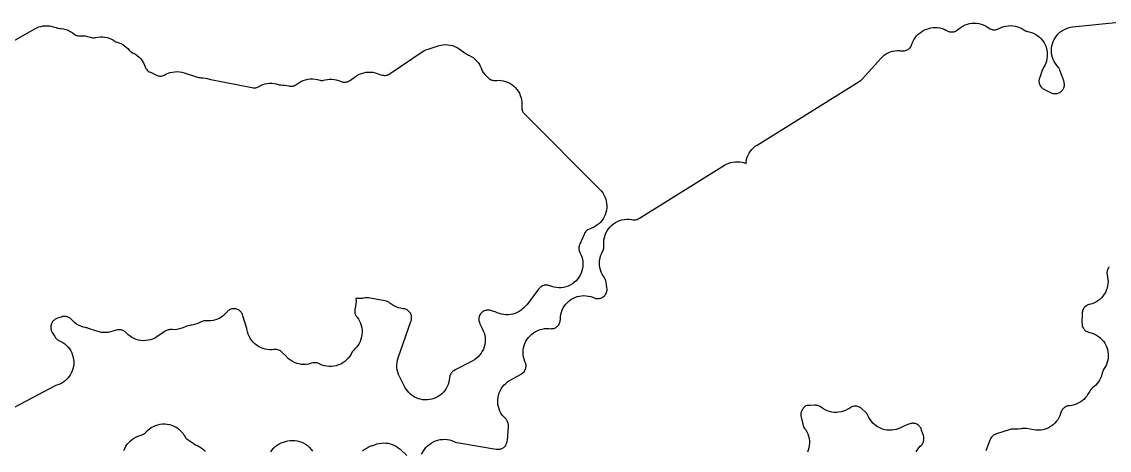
# Model space of a CAD drawing. Header units: metres. Extents: x 0 to 400, y 0 to 202.
# Drawn here: x 346.15 to 375.91, y 112.06 to 123.79 of the extents above; entities that cross this region are included whole.
import ezdxf

# ---------------------------------------------------------------- set-up
doc = ezdxf.new("R2010")
doc.units = ezdxf.units.M

msp = doc.modelspace()

# ---------------------------------------------------------------- linework, layer by layer
for points in [[(344.911, 122.6926), (346.502, 123.5956), (346.557, 123.6226), (346.615, 123.6456), (346.674, 123.6626), (346.734, 123.6736), (346.796, 123.6786), (346.857, 123.6786), (346.919, 123.6726), (346.979, 123.6606), (347.038, 123.6426), (347.084, 123.6266), (347.12, 123.6156), (347.146, 123.6116), (347.189, 123.6076), (347.223, 123.6056), (347.289, 123.5946), (347.353, 123.5786), (347.415, 123.5556), (347.474, 123.5256), (347.53, 123.4906), (347.575, 123.4556), (347.582, 123.4496), (347.6, 123.4376), (347.624, 123.4236), (347.645, 123.4146), (347.667, 123.4076), (347.693, 123.4016), (347.718, 123.3996), (347.741, 123.3986), (347.747, 123.3996), (347.815, 123.4026), (347.883, 123.3986), (347.95, 123.3876), (348.015, 123.3696), (348.028, 123.3646), (348.055, 123.3566), (348.08, 123.3526), (348.105, 123.3506), (348.13, 123.3506), (348.154, 123.3536), (348.176, 123.3586), (348.237, 123.3696), (348.299, 123.3746), (348.361, 123.3736), (348.423, 123.3666), (348.484, 123.3536), (348.543, 123.3346), (348.6, 123.3106), (348.655, 123.2806), (348.703, 123.2516), (348.725, 123.2416), (348.746, 123.2336), (348.759, 123.2296), (348.802, 123.2156), (348.857, 123.1926), (348.909, 123.1656), (348.959, 123.1336), (349.005, 123.0966), (349.048, 123.0556), (349.087, 123.0116), (349.09, 123.0086), (349.106, 122.9906), (349.124, 122.9756), (349.145, 122.9606), (349.179, 122.9416), (349.198, 122.9326), (349.255, 122.8996), (349.309, 122.8616), (349.358, 122.8186), (349.403, 122.7706), (349.443, 122.7186), (349.477, 122.6626), (349.506, 122.6026), (349.523, 122.5556), (349.534, 122.5306), (349.546, 122.5086), (349.561, 122.4866), (349.577, 122.4656), (349.591, 122.4516), (349.61, 122.4366), (349.632, 122.4216), (349.666, 122.4036), (349.815, 122.3326), (349.853, 122.3176), (349.876, 122.3106), (349.901, 122.3056), (349.927, 122.3026), (349.95, 122.3026), (349.976, 122.3056), (350.001, 122.3106), (350.022, 122.3166), (350.048, 122.3276), (350.091, 122.3496), (350.15, 122.3766), (350.211, 122.3976), (350.274, 122.4126), (350.338, 122.4216), (350.402, 122.4236), (350.467, 122.4196), (350.53, 122.4086), (350.592, 122.3916), (350.958, 122.2716), (350.995, 122.2616), (351.02, 122.2576), (351.044, 122.2556), (351.045, 122.2556), (351.105, 122.2546), (351.165, 122.2476), (351.224, 122.2356), (351.281, 122.2176), (351.282, 122.2176), (351.321, 122.2076), (352.441, 121.9866), (352.48, 121.9806), (352.505, 121.9796), (352.53, 121.9806), (352.554, 121.9836), (352.577, 121.9896), (352.6, 121.9976), (352.623, 122.0086), (352.633, 122.0146), (352.688, 122.0436), (352.745, 122.0676), (352.805, 122.0856), (352.866, 122.0986), (352.928, 122.1046), (352.99, 122.1046), (353.052, 122.0996), (353.113, 122.0886), (353.173, 122.0706), (353.188, 122.0656), (353.211, 122.0606), (353.236, 122.0576), (353.283, 122.0556), (353.298, 122.0556), (353.298, 122.0546), (353.342, 122.0526), (353.4, 122.0446), (353.458, 122.0316), (353.483, 122.0266), (353.509, 122.0246), (353.532, 122.0246), (353.558, 122.0276), (353.582, 122.0316), (353.602, 122.0376), (353.626, 122.0476), (353.647, 122.0586), (353.667, 122.0716), (353.677, 122.0806), (353.731, 122.1186), (353.788, 122.1526), (353.849, 122.1796), (353.911, 122.2006), (353.976, 122.2146), (354.042, 122.2226), (354.108, 122.2236), (354.174, 122.2176), (354.239, 122.2046), (354.265, 122.1966), (354.312, 122.1856), (354.336, 122.1816), (354.358, 122.1806), (354.383, 122.1816), (354.408, 122.1856), (354.454, 122.1966), (354.513, 122.2076), (354.573, 122.2136), (354.634, 122.2136), (354.694, 122.2086), (354.753, 122.1976), (354.812, 122.1816), (354.868, 122.1596), (354.89, 122.1496), (354.913, 122.1426), (354.938, 122.1366), (354.963, 122.1336), (354.986, 122.1336), (355.012, 122.1356), (355.037, 122.1396), (355.059, 122.1456), (355.079, 122.1536), (355.104, 122.1666), (355.141, 122.1896), (355.284, 122.2916), (355.336, 122.3246), (355.392, 122.3526), (355.449, 122.3756), (355.509, 122.3926), (355.569, 122.4046), (355.631, 122.4096), (355.693, 122.4096), (355.755, 122.4036), (355.815, 122.3916), (355.875, 122.3736), (355.976, 122.3376), (356.018, 122.3256), (356.043, 122.3216), (356.066, 122.3196), (356.093, 122.3206), (356.122, 122.3236), (356.147, 122.3296), (356.168, 122.3376), (356.192, 122.3486), (356.229, 122.3716), (357.103, 122.9616), (357.155, 122.9936), (357.21, 123.0196), (357.266, 123.0406), (357.547, 123.1316), (357.612, 123.1496), (357.677, 123.1596), (357.743, 123.1636), (357.81, 123.1606), (357.875, 123.1506), (357.94, 123.1346), (358.002, 123.1116), (358.062, 123.0816), (358.118, 123.0466), (358.314, 122.9096), (358.347, 122.8896), (358.378, 122.8746), (358.387, 122.8706), (358.445, 122.8406), (358.5, 122.8056), (358.551, 122.7646), (358.597, 122.7186), (358.639, 122.6686), (358.676, 122.6146), (358.706, 122.5576), (358.731, 122.4976), (358.751, 122.4426), (358.76, 122.4246), (358.774, 122.3996), (358.789, 122.3796), (358.814, 122.3536), (358.902, 122.2656), (358.934, 122.2376), (358.952, 122.2236), (358.974, 122.2106), (358.997, 122.1996), (359.016, 122.1926), (359.041, 122.1866), (359.069, 122.1826), (359.093, 122.1816), (359.128, 122.1826), (359.146, 122.1836), (359.193, 122.1856), (359.257, 122.1816), (359.321, 122.1716), (359.383, 122.1556), (359.444, 122.1326), (359.502, 122.1036), (359.557, 122.0696), (359.608, 122.0306), (359.655, 121.9866), (359.697, 121.9376), (359.734, 121.8846), (359.766, 121.8286), (359.792, 121.7696), (359.812, 121.7076), (359.826, 121.6446), (359.834, 121.5806), (359.835, 121.5166), (359.831, 121.4686), (359.83, 121.4366), (359.831, 121.4166), (359.835, 121.3926), (359.842, 121.3666), (359.851, 121.3446), (359.86, 121.3236), (359.873, 121.3026), (359.889, 121.2816), (359.914, 121.2546), (361.969, 119.1976), (362.011, 119.1516), (362.048, 119.1016), (362.081, 119.0486), (362.108, 118.9926), (362.129, 118.9336), (362.145, 118.8736), (362.155, 118.8116), (362.159, 118.7496), (362.157, 118.6876), (362.149, 118.6256), (362.135, 118.5656), (362.115, 118.5056), (362.09, 118.4486), (362.06, 118.3946), (362.024, 118.3436), (361.984, 118.2966), (361.939, 118.2526), (361.89, 118.2146), (361.838, 118.1806), (361.783, 118.1516), (361.725, 118.1276), (361.678, 118.1116), (361.656, 118.1016), (361.634, 118.0876), (361.616, 118.0746), (361.598, 118.0596), (361.582, 118.0416), (361.566, 118.0206), (361.553, 117.9996), (361.537, 117.9666), (361.421, 117.7006), (361.406, 117.6616), (361.401, 117.6426), (361.397, 117.6176), (361.395, 117.5906), (361.395, 117.5686), (361.398, 117.5456), (361.403, 117.5216), (361.411, 117.4976), (361.418, 117.4796), (361.423, 117.4706), (361.452, 117.4126), (361.475, 117.3526), (361.492, 117.2896), (361.503, 117.2256), (361.507, 117.1606), (361.505, 117.0966), (361.496, 117.0316), (361.48, 116.9686), (361.459, 116.9076), (361.432, 116.8486), (361.398, 116.7936), (361.36, 116.7416), (361.316, 116.6936), (361.268, 116.6496), (361.216, 116.6116), (361.16, 116.5786), (361.101, 116.5516), (361.04, 116.5306), (360.977, 116.5156), (360.912, 116.5066), (360.847, 116.5046), (360.783, 116.5086), (360.719, 116.5196), (360.656, 116.5376), (360.596, 116.5606), (360.595, 116.5606), (360.57, 116.5696), (360.548, 116.5746), (360.519, 116.5776), (360.493, 116.5786), (360.472, 116.5766), (360.445, 116.5726), (360.423, 116.5666), (360.398, 116.5566), (360.374, 116.5436), (360.357, 116.5326), (360.335, 116.5146), (360.316, 116.4966), (360.291, 116.4666), (359.976, 116.0466), (359.937, 115.9986), (359.892, 115.9546), (359.844, 115.9156), (359.813, 115.8926), (359.761, 115.8576), (359.706, 115.8276), (359.649, 115.8036), (359.589, 115.7856), (359.528, 115.7726), (359.466, 115.7656), (359.403, 115.7646), (359.341, 115.7706), (359.279, 115.7816), (359.219, 115.7986), (359.161, 115.8216), (359.143, 115.8306), (359.106, 115.8466), (359.066, 115.8596), (358.988, 115.8806), (358.948, 115.8896), (358.924, 115.8916), (358.897, 115.8926), (358.87, 115.8906), (358.847, 115.8856), (358.826, 115.8796), (358.802, 115.8696), (358.777, 115.8576), (358.758, 115.8446), (358.74, 115.8296), (358.722, 115.8126), (358.704, 115.7906), (358.691, 115.7716), (358.679, 115.7476), (358.668, 115.7226), (358.662, 115.7016), (358.657, 115.6796), (358.655, 115.6526), (358.655, 115.6276), (358.658, 115.6046), (358.663, 115.5786), (358.671, 115.5546), (358.687, 115.5166), (358.747, 115.3936), (358.75, 115.3876), (358.778, 115.3296), (358.8, 115.2686), (358.817, 115.2066), (358.827, 115.1426), (358.83, 115.0776), (358.827, 115.0126), (358.818, 114.9486), (358.802, 114.8866), (358.78, 114.8256), (358.752, 114.7666), (358.718, 114.7116), (358.679, 114.6596), (358.635, 114.6126), (358.587, 114.5696), (358.534, 114.5316), (358.478, 114.4996), (358.005, 114.2556), (357.968, 114.2346), (357.948, 114.2206), (357.931, 114.2056), (357.915, 114.1876), (357.902, 114.1706), (357.886, 114.1456), (357.874, 114.1226), (357.867, 114.1036), (357.86, 114.0776), (357.857, 114.0576), (357.856, 114.0436), (357.849, 113.9816), (357.836, 113.9206), (357.818, 113.8606), (357.794, 113.8026), (357.764, 113.7476), (357.729, 113.6956), (357.689, 113.6476), (357.645, 113.6036), (357.597, 113.5636), (357.545, 113.5286), (357.49, 113.4986), (357.432, 113.4746), (357.372, 113.4556), (357.311, 113.4426), (357.249, 113.4356), (357.186, 113.4346), (357.124, 113.4406), (357.063, 113.4516), (357.002, 113.4686), (356.944, 113.4916), (356.888, 113.5196), (356.835, 113.5536), (356.786, 113.5916), (356.741, 113.6346), (356.7, 113.6816), (356.663, 113.7326), (356.632, 113.7876), (356.485, 114.0746), (356.458, 114.1336), (356.438, 114.1956), (356.423, 114.2596), (356.416, 114.3246), (356.414, 114.3906), (356.42, 114.4556), (356.432, 114.5196), (356.45, 114.5826), (356.799, 115.5846), (356.81, 115.6216), (356.814, 115.6446), (356.817, 115.6726), (356.817, 115.6966), (356.815, 115.7166), (356.809, 115.7436), (356.802, 115.7666), (356.793, 115.7886), (356.782, 115.8106), (356.768, 115.8296), (356.752, 115.8506), (356.734, 115.8676), (356.714, 115.8846), (356.697, 115.8966), (356.678, 115.9066), (356.652, 115.9176), (356.628, 115.9246), (356.606, 115.9296), (356.581, 115.9316), (356.516, 115.9426), (356.452, 115.9586), (356.391, 115.9816), (356.331, 116.0116), (356.276, 116.0466), (356.224, 116.0866), (356.215, 116.0946), (356.194, 116.1096), (356.174, 116.1206), (356.15, 116.1316), (356.126, 116.1396), (356.085, 116.1486), (355.636, 116.2266), (355.595, 116.2316), (355.574, 116.2316), (355.548, 116.2296), (355.488, 116.2186), (355.46, 116.2136), (355.397, 116.2076), (355.333, 116.2076), (355.288, 116.2116), (355.292, 116.1886), (355.295, 116.1266), (355.292, 116.0636), (355.284, 116.0016), (355.269, 115.9406), (355.267, 115.9326), (355.261, 115.9046), (355.259, 115.8816), (355.258, 115.8566), (355.26, 115.8306), (355.264, 115.8096), (355.271, 115.7856), (355.28, 115.7616), (355.29, 115.7416), (355.302, 115.7236), (355.322, 115.6976), (355.359, 115.6466), (355.391, 115.5916), (355.417, 115.5336), (355.437, 115.4736), (355.452, 115.4116), (355.46, 115.3486), (355.462, 115.2846), (355.458, 115.2216), (355.447, 115.1586), (355.431, 115.0976), (355.409, 115.0376), (355.38, 114.9806), (355.347, 114.9266), (355.308, 114.8766), (355.265, 114.8296), (355.224, 114.7906), (355.207, 114.7706), (355.193, 114.7516), (355.188, 114.7436), (355.181, 114.7306), (355.159, 114.6846), (355.124, 114.6286), (355.084, 114.5776), (355.039, 114.5296), (354.99, 114.4866), (354.936, 114.4496), (354.879, 114.4176), (354.819, 114.3916), (354.756, 114.3716), (354.692, 114.3586), (354.627, 114.3516), (354.561, 114.3516), (354.496, 114.3576), (354.432, 114.3706), (354.37, 114.3896), (354.309, 114.4156), (354.291, 114.4246), (354.254, 114.4406), (354.232, 114.4476), (354.211, 114.4516), (354.188, 114.4536), (354.161, 114.4546), (354.134, 114.4526), (354.112, 114.4486), (354.08, 114.4396), (354.053, 114.4306), (353.991, 114.4156), (353.927, 114.4066), (353.863, 114.4046), (353.799, 114.4086), (353.736, 114.4196), (353.674, 114.4356), (353.614, 114.4586), (353.556, 114.4876), (353.502, 114.5216), (353.451, 114.5606), (353.405, 114.6046), (353.39, 114.6196), (353.27, 114.7366), (353.242, 114.7636), (353.224, 114.7756), (353.2, 114.7896), (353.18, 114.7986), (353.155, 114.8076), (353.131, 114.8126), (353.107, 114.8156), (353.08, 114.8166), (353.039, 114.8136), (352.998, 114.8086), (352.934, 114.8076), (352.87, 114.8136), (352.806, 114.8256), (352.744, 114.8436), (352.684, 114.8676), (352.627, 114.8976), (352.573, 114.9326), (352.523, 114.9736), (352.477, 115.0186), (352.436, 115.0686), (352.4, 115.1226), (352.37, 115.1796), (352.345, 115.2386), (352.327, 115.3006), (352.32, 115.3386), (352.307, 115.3896), (352.2, 115.7386), (352.187, 115.7756), (352.176, 115.7996), (352.162, 115.8216), (352.148, 115.8406), (352.133, 115.8586), (352.115, 115.8746), (352.098, 115.8876), (352.077, 115.9006), (352.052, 115.9126), (352.031, 115.9206), (352.006, 115.9266), (351.981, 115.9316), (351.963, 115.9326), (351.936, 115.9316), (351.909, 115.9286), (351.888, 115.9246), (351.866, 115.9166), (351.843, 115.9066), (351.82, 115.8936), (351.8, 115.8806), (351.785, 115.8666), (351.768, 115.8496), (351.759, 115.8386), (351.717, 115.7906), (351.67, 115.7476), (351.619, 115.7086), (351.564, 115.6756), (351.507, 115.6476), (351.447, 115.6256), (351.385, 115.6096), (351.322, 115.5996), (351.258, 115.5956), (351.194, 115.5986), (351.18, 115.5996), (351.156, 115.5996), (351.133, 115.5966), (351.107, 115.5916), (351.083, 115.5836), (351.059, 115.5736), (351.023, 115.5536), (350.966, 115.5266), (350.906, 115.5046), (350.845, 115.4886), (350.782, 115.4786), (350.76, 115.4756), (350.736, 115.4706), (350.696, 115.4586), (350.523, 115.3966), (350.46, 115.3766), (350.394, 115.3636), (350.327, 115.3576), (350.261, 115.3586), (350.232, 115.3606), (350.204, 115.3596), (350.182, 115.3576), (350.156, 115.3506), (350.13, 115.3426), (350.111, 115.3336), (350.075, 115.3126), (349.842, 115.1616), (349.786, 115.1286), (349.727, 115.1016), (349.665, 115.0806), (349.602, 115.0666), (349.538, 115.0586), (349.473, 115.0566), (349.408, 115.0616), (349.344, 115.0726), (349.281, 115.0906), (349.221, 115.1146), (349.163, 115.1446), (349.109, 115.1796), (349.058, 115.2206), (349.012, 115.2666), (348.998, 115.2816), (348.978, 115.2996), (348.962, 115.3116), (348.94, 115.3246), (348.917, 115.3356), (348.894, 115.3436), (348.869, 115.3496), (348.846, 115.3536), (348.822, 115.3546), (348.798, 115.3536), (348.771, 115.3496), (348.732, 115.3406), (348.636, 115.3126), (348.575, 115.2946), (348.513, 115.2826), (348.45, 115.2766), (348.387, 115.2766), (348.325, 115.2826), (348.263, 115.2946), (348.202, 115.3136), (347.977, 115.3936), (347.94, 115.4046), (347.905, 115.4116), (347.889, 115.4136), (347.824, 115.4296), (347.761, 115.4506), (347.701, 115.4786), (347.644, 115.5126), (347.591, 115.5526), (347.542, 115.5976), (347.511, 115.6326), (347.488, 115.6546), (347.47, 115.6706), (347.45, 115.6836), (347.428, 115.6956), (347.405, 115.7056), (347.381, 115.7126), (347.359, 115.7176), (347.335, 115.7196), (347.306, 115.7206), (347.282, 115.7186), (347.262, 115.7146), (347.223, 115.7026), (347.124, 115.6696), (347.087, 115.6536), (347.063, 115.6416), (347.043, 115.6286), (347.024, 115.6136), (347.007, 115.5966), (346.991, 115.5776), (346.976, 115.5556), (346.965, 115.5356), (346.955, 115.5116), (346.948, 115.4886), (346.943, 115.4636), (346.94, 115.4376), (346.94, 115.4146), (346.942, 115.3886), (346.947, 115.3666), (346.954, 115.3436), (346.964, 115.3176), (346.983, 115.2816), (347.05, 115.1706), (347.073, 115.1356), (347.086, 115.1186), (347.105, 115.1006), (347.125, 115.0836), (347.144, 115.0716), (347.16, 115.0626), (347.165, 115.0606), (347.217, 115.0366), (347.272, 115.0046), (347.323, 114.9686), (347.371, 114.9266), (347.415, 114.8806), (347.453, 114.8306), (347.487, 114.7766), (347.515, 114.7206), (347.538, 114.6616), (347.555, 114.6006), (347.565, 114.5386), (347.57, 114.4746), (347.568, 114.4116), (347.56, 114.3486), (347.547, 114.2876), (347.527, 114.2276), (347.501, 114.1696), (347.47, 114.1146), (347.434, 114.0626), (347.393, 114.0146), (347.347, 113.9706), (347.298, 113.9316), (347.244, 113.8976), (347.188, 113.8686), (347.129, 113.8456), (347.077, 113.8276), (347.039, 113.8106), (345.934, 113.2226)], [(357.085, 111.9526), (357.17, 112.0756), (357.209, 112.1276), (357.254, 112.1746), (357.302, 112.2166), (357.355, 112.2546), (357.412, 112.2866), (357.471, 112.3126), (357.532, 112.3326), (357.595, 112.3466), (357.66, 112.3546), (357.724, 112.3556), (357.789, 112.3496), (357.852, 112.3386), (357.915, 112.3206), (357.975, 112.2956), (357.993, 112.2876), (358.014, 112.2806), (358.058, 112.2706), (359.129, 112.0896), (359.169, 112.0846), (359.191, 112.0846), (359.216, 112.0866), (359.241, 112.0906), (359.263, 112.0966), (359.285, 112.1056), (359.309, 112.1176), (359.331, 112.1316), (359.349, 112.1456), (359.365, 112.1616), (359.382, 112.1806), (359.396, 112.2006), (359.409, 112.2226), (359.418, 112.2446), (359.426, 112.2686), (359.432, 112.2956), (359.437, 112.3336), (359.465, 112.7036), (359.465, 112.7436), (359.464, 112.7696), (359.46, 112.7896), (359.454, 112.8136), (359.444, 112.8386), (359.434, 112.8606), (359.421, 112.8816), (359.409, 112.8966), (359.391, 112.9166), (359.383, 112.9236), (359.338, 112.9696), (359.298, 113.0186), (359.263, 113.0726), (359.234, 113.1296), (359.21, 113.1886), (359.192, 113.2496), (359.18, 113.3126), (359.174, 113.3766), (359.175, 113.4406), (359.182, 113.5036), (359.196, 113.5666), (359.215, 113.6276), (359.24, 113.6866), (359.271, 113.7416), (359.308, 113.7946), (359.349, 113.8436), (359.395, 113.8876), (359.445, 113.9276), (359.499, 113.9626), (359.811, 114.1416), (359.843, 114.1626), (359.867, 114.1816), (359.905, 114.2096), (359.916, 114.2386), (359.934, 114.2816), (359.941, 114.3026), (359.946, 114.3296), (359.949, 114.3526), (359.949, 114.3766), (359.947, 114.4026), (359.942, 114.4286), (359.935, 114.4506), (359.919, 114.4886), (359.898, 114.5486), (359.883, 114.6096), (359.873, 114.6716), (359.87, 114.7356), (359.873, 114.7986), (359.882, 114.8606), (359.897, 114.9226), (359.918, 114.9816), (359.945, 115.0396), (359.977, 115.0936), (360.015, 115.1446), (360.057, 115.1916), (360.103, 115.2346), (360.154, 115.2726), (360.208, 115.3056), (360.219, 115.3116), (360.274, 115.3386), (360.332, 115.3596), (360.392, 115.3756), (360.453, 115.3866), (360.515, 115.3906), (360.577, 115.3886), (360.636, 115.3846), (360.657, 115.3856), (360.683, 115.3886), (360.706, 115.3946), (360.729, 115.4016), (360.752, 115.4126), (360.774, 115.4256), (360.795, 115.4406), (360.814, 115.4566), (360.83, 115.4746), (360.844, 115.4936), (360.857, 115.5146), (360.868, 115.5366), (360.877, 115.5616), (360.883, 115.5856), (360.887, 115.6086), (360.888, 115.6376), (360.888, 115.6516), (360.892, 115.7146), (360.902, 115.7766), (360.918, 115.8366), (360.94, 115.8956), (360.967, 115.9526), (361, 116.0066), (361.037, 116.0566), (361.08, 116.1026), (361.126, 116.1446), (361.177, 116.1816), (361.231, 116.2146), (361.288, 116.2416), (361.347, 116.2626), (361.408, 116.2776), (361.47, 116.2876), (361.533, 116.2906), (361.595, 116.2876), (361.658, 116.2796), (361.719, 116.2646), (361.778, 116.2436), (361.832, 116.2216), (361.853, 116.2156), (361.877, 116.2116), (361.906, 116.2086), (361.928, 116.2086), (361.953, 116.2116), (361.981, 116.2166), (362.001, 116.2236), (362.023, 116.2326), (362.045, 116.2446), (362.064, 116.2576), (362.084, 116.2736), (362.104, 116.2936), (362.116, 116.3096), (362.13, 116.3296), (362.143, 116.3546), (362.152, 116.3766), (362.16, 116.4006), (362.164, 116.4216), (362.166, 116.4466), (362.166, 116.4716), (362.162, 116.5116), (362.141, 116.6546), (362.132, 116.6956), (362.126, 116.7176), (362.118, 116.7366), (362.104, 116.7626), (362.085, 116.7936), (362.065, 116.8206), (362.032, 116.8756), (362.005, 116.9346), (361.984, 116.9956), (361.969, 117.0586), (361.96, 117.1226), (361.958, 117.1866), (361.962, 117.2516), (361.973, 117.3156), (361.99, 117.3776), (362.013, 117.4376), (362.042, 117.4956), (362.057, 117.5216), (362.066, 117.5416), (362.073, 117.5636), (362.078, 117.5876), (362.081, 117.6116), (362.081, 117.6386), (362.078, 117.6856), (362.076, 117.7506), (362.081, 117.8156), (362.093, 117.8806), (362.11, 117.9436), (362.135, 118.0036), (362.165, 118.0616), (362.201, 118.1166), (362.242, 118.1676), (362.288, 118.2136), (362.338, 118.2556), (362.393, 118.2916), (362.45, 118.3216), (362.511, 118.3466), (362.574, 118.3646), (362.638, 118.3766), (362.703, 118.3826), (362.768, 118.3806), (362.833, 118.3736), (362.883, 118.3646), (362.903, 118.3636), (362.926, 118.3646), (362.955, 118.3676), (362.979, 118.3726), (362.997, 118.3786), (363.021, 118.3896), (363.055, 118.4086), (365.382, 119.8586), (365.437, 119.8896), (365.495, 119.9146), (365.554, 119.9336), (365.616, 119.9476), (365.678, 119.9546), (365.741, 119.9566), (365.803, 119.9516), (365.865, 119.9416), (365.926, 119.9246), (365.971, 119.9076), (365.976, 119.9556), (365.987, 120.0166), (366.005, 120.0766), (366.029, 120.1356), (366.058, 120.1906), (366.092, 120.2436), (366.131, 120.2926), (366.175, 120.3376), (366.223, 120.3776), (366.274, 120.4136), (369.069, 122.1546), (369.102, 122.1776), (369.121, 122.1936), (369.147, 122.2196), (369.656, 122.7856), (369.701, 122.8306), (369.75, 122.8716), (369.802, 122.9066), (369.858, 122.9376), (369.917, 122.9616), (369.978, 122.9806), (370.04, 122.9936), (370.103, 122.9996), (370.166, 122.9996), (370.202, 122.9966), (370.26, 122.9916), (370.286, 122.9926), (370.311, 122.9946), (370.333, 122.9996), (370.357, 123.0076), (370.382, 123.0186), (370.403, 123.0306), (370.426, 123.0466), (370.443, 123.0616), (370.46, 123.0786), (370.476, 123.0996), (370.488, 123.1196), (370.499, 123.1426), (370.512, 123.1756), (370.512, 123.1766), (370.514, 123.1816), (370.521, 123.1986), (370.537, 123.2406), (370.566, 123.2976), (370.6, 123.3516), (370.639, 123.4016), (370.683, 123.4476), (370.732, 123.4886), (370.784, 123.5246), (370.839, 123.5566), (370.853, 123.5636), (370.91, 123.5886), (370.969, 123.6076), (371.029, 123.6216), (371.09, 123.6296), (371.152, 123.6316), (371.214, 123.6276), (371.275, 123.6176), (371.335, 123.6026), (371.393, 123.5816), (371.442, 123.5576), (371.449, 123.5546), (371.454, 123.5516), (371.494, 123.5316), (371.52, 123.5206), (371.541, 123.5146), (371.566, 123.5106), (371.59, 123.5086), (371.612, 123.5086), (371.641, 123.5116), (371.664, 123.5166), (371.684, 123.5236), (371.705, 123.5326), (371.732, 123.5476), (371.752, 123.5606), (371.791, 123.5946), (371.805, 123.6066), (371.856, 123.6446), (371.91, 123.6766), (371.968, 123.7046), (372.028, 123.7256), (372.089, 123.7406), (372.152, 123.7506), (372.216, 123.7536), (372.279, 123.7506), (372.342, 123.7416), (372.404, 123.7256), (372.463, 123.7046), (372.521, 123.6776), (372.575, 123.6446), (372.581, 123.6406), (372.585, 123.6386), (372.632, 123.6066), (372.655, 123.5936), (372.679, 123.5846), (372.702, 123.5766), (372.727, 123.5716), (372.75, 123.5696), (372.777, 123.5696), (372.799, 123.5716), (372.825, 123.5766), (372.852, 123.5846), (372.873, 123.5936), (372.897, 123.6066), (372.955, 123.6336), (373.016, 123.6546), (373.079, 123.6706), (373.143, 123.6786), (373.207, 123.6816), (373.271, 123.6776), (373.335, 123.6676), (373.397, 123.6506), (373.458, 123.6286), (373.515, 123.5996), (373.57, 123.5656), (373.571, 123.5646), (373.598, 123.5496), (373.62, 123.5386), (373.64, 123.5316), (373.656, 123.5276), (373.67, 123.5246), (373.719, 123.5156), (373.782, 123.4976), (373.842, 123.4726), (373.899, 123.4426), (373.953, 123.4066), (374.003, 123.3656), (374.049, 123.3196), (374.09, 123.2696), (374.126, 123.2156), (374.156, 123.1576), (374.18, 123.0976), (374.198, 123.0356), (374.21, 122.9716), (374.216, 122.9066), (374.215, 122.8416), (374.207, 122.7776), (374.193, 122.7136), (374.173, 122.6526), (374.146, 122.5926), (374.114, 122.5366), (374.104, 122.5206), (374.09, 122.4946), (374.076, 122.4596), (374.007, 122.2666), (373.996, 122.2276), (373.99, 122.2016), (373.988, 122.1786), (373.988, 122.1546), (373.99, 122.1306), (373.995, 122.1086), (374.003, 122.0816), (374.011, 122.0616), (374.022, 122.0396), (374.036, 122.0186), (374.051, 122.0006), (374.069, 121.9816), (374.085, 121.9676), (374.106, 121.9536), (374.143, 121.9326), (374.305, 121.8526), (374.343, 121.8366), (374.369, 121.8276), (374.393, 121.8226), (374.416, 121.8206), (374.443, 121.8196), (374.47, 121.8216), (374.492, 121.8256), (374.512, 121.8316), (374.535, 121.8416), (374.561, 121.8546), (374.581, 121.8676), (374.602, 121.8846), (374.619, 121.9016), (374.635, 121.9206), (374.648, 121.9396), (374.658, 121.9596), (374.668, 121.9836), (374.677, 122.0106), (374.682, 122.0356), (374.684, 122.0586), (374.684, 122.0816), (374.681, 122.1086), (374.676, 122.1336), (374.665, 122.1706), (374.561, 122.4606), (374.545, 122.4986), (374.533, 122.5196), (374.521, 122.5376), (374.486, 122.5796), (374.476, 122.5906), (374.438, 122.6416), (374.406, 122.6956), (374.379, 122.7526), (374.357, 122.8126), (374.342, 122.8736), (374.332, 122.9366), (374.329, 122.9996), (374.332, 123.0636), (374.341, 123.1266), (374.356, 123.1876), (374.377, 123.2476), (374.404, 123.3046), (374.437, 123.3596), (374.474, 123.4106), (374.517, 123.4576), (374.563, 123.5006), (374.614, 123.5386), (374.668, 123.5716), (374.726, 123.5986), (374.785, 123.6206), (374.847, 123.6366), (374.909, 123.6456), (376.268, 123.7886)], [(375.913, 117.0796), (375.898, 117.0616), (375.885, 117.0426), (375.872, 117.0186), (375.863, 116.9976), (375.856, 116.9746), (375.851, 116.9526), (375.849, 116.9296), (375.848, 116.9006), (375.85, 116.8776), (375.855, 116.8496), (375.867, 116.8036), (375.876, 116.7416), (375.879, 116.6796), (375.876, 116.6166), (375.867, 116.5556), (375.852, 116.4946), (375.831, 116.4356), (375.805, 116.3796), (375.774, 116.3256), (375.737, 116.2746), (375.696, 116.2286), (375.65, 116.1856), (375.601, 116.1476), (375.548, 116.1146), (375.492, 116.0866), (375.434, 116.0646), (375.374, 116.0476), (375.352, 116.0426), (375.329, 116.0346), (375.307, 116.0256), (375.285, 116.0126), (375.263, 115.9966), (375.246, 115.9816), (375.229, 115.9636), (375.215, 115.9456), (375.201, 115.9236), (375.19, 115.9006), (375.18, 115.8756), (375.175, 115.8546), (375.171, 115.8296), (375.168, 115.7866), (375.164, 115.5496), (375.166, 115.5086), (375.169, 115.4846), (375.174, 115.4626), (375.183, 115.4366), (375.194, 115.4116), (375.205, 115.3936), (375.221, 115.3716), (375.237, 115.3546), (375.256, 115.3376), (375.279, 115.3206), (375.299, 115.3086), (375.322, 115.2976), (375.343, 115.2896), (375.384, 115.2806), (375.446, 115.2626), (375.505, 115.2386), (375.561, 115.2096), (375.615, 115.1746), (375.665, 115.1346), (375.71, 115.0896), (375.751, 115.0416), (375.787, 114.9886), (375.818, 114.9326), (375.843, 114.8736), (375.862, 114.8136), (375.875, 114.7506), (375.882, 114.6876), (375.882, 114.6236), (375.877, 114.5596), (375.865, 114.4976), (375.847, 114.4366), (375.823, 114.3766), (375.793, 114.3206), (375.758, 114.2676), (375.756, 114.2636), (375.742, 114.2416), (375.732, 114.2196), (375.724, 114.1966), (375.711, 114.1436), (375.696, 114.0906), (375.695, 114.0876), (375.674, 114.0326), (375.647, 113.9796), (375.617, 113.9296), (375.581, 113.8816), (375.542, 113.8376), (375.498, 113.7976), (375.454, 113.7626), (375.452, 113.7616), (375.433, 113.7456), (375.416, 113.7286), (375.401, 113.7096), (375.378, 113.6756), (375.328, 113.5906), (375.294, 113.5396), (375.255, 113.4916), (375.212, 113.4486), (375.166, 113.4086), (375.115, 113.3736), (375.062, 113.3436), (375.006, 113.3186), (374.948, 113.2996), (374.888, 113.2856), (374.827, 113.2766), (374.793, 113.2736), (374.772, 113.2696), (374.75, 113.2636), (374.728, 113.2536), (374.703, 113.2406), (374.683, 113.2276), (374.664, 113.2126), (374.648, 113.1966), (374.632, 113.1776), (374.618, 113.1566), (374.605, 113.1336), (374.596, 113.1116), (374.58, 113.0606), (374.559, 113.0026), (374.532, 112.9456), (374.5, 112.8926), (374.462, 112.8416), (374.42, 112.7956), (374.374, 112.7536), (374.324, 112.7156), (374.271, 112.6836), (374.215, 112.6566), (374.156, 112.6346), (374.095, 112.6186), (374.034, 112.6086), (373.971, 112.6046), (373.909, 112.6066), (373.847, 112.6146), (373.646, 112.6506), (373.604, 112.6556), (373.577, 112.6566), (373.553, 112.6556), (373.534, 112.6526), (373.503, 112.6466), (373.498, 112.6456), (373.478, 112.6416), (373.42, 112.6346), (373.363, 112.6336), (373.339, 112.6356), (373.329, 112.6356), (373.283, 112.6376), (373.259, 112.6366), (373.237, 112.6326), (373.197, 112.6226), (372.823, 112.5036), (372.786, 112.4906), (372.764, 112.4796), (372.741, 112.4656), (372.722, 112.4506), (372.704, 112.4336), (372.686, 112.4126), (372.672, 112.3916), (372.66, 112.3716), (372.644, 112.3326), (372.534, 112.0396)], [(370.627, 112.0166), (370.66, 112.0696), (370.698, 112.1196), (370.74, 112.1666), (370.771, 112.1966), (370.789, 112.2176), (370.802, 112.2356), (370.813, 112.2566), (370.824, 112.2806), (370.831, 112.3036), (370.837, 112.3296), (370.84, 112.3536), (370.84, 112.3736), (370.838, 112.3976), (370.834, 112.4236), (370.823, 112.4626), (370.776, 112.6076), (370.761, 112.6466), (370.751, 112.6666), (370.738, 112.6866), (370.722, 112.7076), (370.706, 112.7256), (370.689, 112.7406), (370.669, 112.7546), (370.647, 112.7676), (370.626, 112.7766), (370.602, 112.7846), (370.576, 112.7906), (370.552, 112.7946), (370.528, 112.7946), (370.504, 112.7936), (370.484, 112.7906), (370.458, 112.7836), (370.418, 112.7686), (370.254, 112.6986), (370.193, 112.6686), (370.135, 112.6446), (370.075, 112.6256), (370.014, 112.6126), (369.952, 112.6046), (369.889, 112.6036), (369.827, 112.6086), (369.765, 112.6196), (369.705, 112.6366), (369.647, 112.6596), (369.591, 112.6876), (369.538, 112.7206), (369.488, 112.7586), (369.443, 112.8016), (369.401, 112.8486), (369.365, 112.8996), (369.333, 112.9536), (369.307, 113.0106), (369.297, 113.0296), (369.283, 113.0516), (369.269, 113.0686), (369.24, 113.0986), (369.143, 113.1876), (369.111, 113.2146), (369.091, 113.2286), (369.074, 113.2376), (369.048, 113.2486), (369.024, 113.2566), (369.001, 113.2616), (368.974, 113.2646), (368.952, 113.2646), (368.928, 113.2626), (368.9, 113.2576), (368.881, 113.2526), (368.857, 113.2426), (368.835, 113.2316), (368.814, 113.2176), (368.807, 113.2126), (368.752, 113.1776), (368.695, 113.1486), (368.634, 113.1256), (368.572, 113.1086), (368.508, 113.0976), (368.444, 113.0926), (368.379, 113.0946), (368.315, 113.1026), (368.252, 113.1176), (368.191, 113.1386), (368.132, 113.1656), (368.076, 113.1986), (368.024, 113.2366), (368.021, 113.2386), (367.999, 113.2536), (367.977, 113.2656), (367.956, 113.2746), (367.936, 113.2806), (367.908, 113.2856), (367.885, 113.2886), (367.849, 113.2886), (367.722, 113.2836), (367.669, 113.2796), (367.664, 113.2786), (367.647, 113.2776), (367.6, 113.2736), (367.595, 113.2736), (367.579, 113.2516), (367.544, 113.2136), (367.537, 113.2056), (367.52, 113.1846), (367.504, 113.1616), (367.493, 113.1426), (367.484, 113.1206), (367.476, 113.0956), (367.471, 113.0726), (367.469, 113.0476), (367.468, 113.0216), (367.47, 112.9966), (367.477, 112.9596), (367.522, 112.7696), (367.534, 112.7276), (367.543, 112.7056), (367.554, 112.6836), (367.573, 112.6546), (367.598, 112.6206), (367.631, 112.5646), (367.658, 112.5056), (367.679, 112.4446), (367.694, 112.3816), (367.703, 112.3176), (367.705, 112.2536), (367.701, 112.1886), (367.69, 112.1256), (367.673, 112.0626), (367.65, 112.0026)], [(348.94, 112.0456), (348.965, 112.1066), (348.996, 112.1656), (349.033, 112.2206), (349.075, 112.2716), (349.122, 112.3186), (349.174, 112.3606), (349.23, 112.3966), (349.289, 112.4266), (349.351, 112.4506), (349.415, 112.4676), (349.436, 112.4746), (349.46, 112.4856), (349.482, 112.4976), (349.503, 112.5126), (349.521, 112.5286), (349.538, 112.5456), (349.544, 112.5526), (349.557, 112.5666), (349.589, 112.5996), (349.638, 112.6416), (349.691, 112.6786), (349.748, 112.7106), (349.807, 112.7366), (349.869, 112.7566), (349.932, 112.7706), (349.997, 112.7776), (350.062, 112.7776), (350.126, 112.7726), (350.19, 112.7596), (350.252, 112.7416), (350.312, 112.7166), (350.37, 112.6866), (350.423, 112.6496), (350.473, 112.6086), (350.519, 112.5626), (350.56, 112.5116), (350.595, 112.4576), (350.617, 112.4216), (350.632, 112.4006), (350.649, 112.3806), (350.665, 112.3666), (350.697, 112.3426), (350.864, 112.2286), (350.898, 112.2086), (350.918, 112.1986), (350.922, 112.1966), (350.975, 112.1736), (351.029, 112.1436), (351.081, 112.1086), (351.129, 112.0686), (351.172, 112.0246)], [(352.959, 112.0166), (352.996, 112.0686), (353.039, 112.1156), (353.086, 112.1596), (353.137, 112.1976), (353.191, 112.2306), (353.249, 112.2586), (353.309, 112.2806), (353.367, 112.2986), (353.43, 112.3146), (353.494, 112.3246), (353.559, 112.3276), (353.624, 112.3246), (353.688, 112.3146), (353.751, 112.2986), (353.812, 112.2766), (353.87, 112.2476), (353.926, 112.2136), (353.977, 112.1746), (354.025, 112.1296), (354.068, 112.0816), (354.105, 112.0286)], [(355.475, 112.0336), (355.522, 112.0736), (355.572, 112.1086), (355.626, 112.1396), (355.682, 112.1646), (355.741, 112.1846), (355.752, 112.1876), (355.801, 112.2036), (355.811, 112.2076), (355.869, 112.2286), (355.929, 112.2436), (355.99, 112.2526), (356.051, 112.2566), (356.112, 112.2546), (356.173, 112.2466), (356.233, 112.2326), (356.292, 112.2126), (356.348, 112.1886), (356.402, 112.1576), (356.452, 112.1226), (356.499, 112.0836), (356.685, 111.9106)]]:
    msp.add_lwpolyline(points)

doc.saveas('drawing.dxf')
